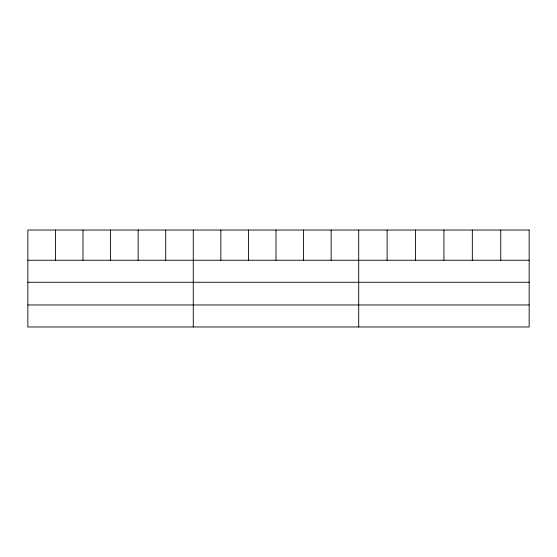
<?xml version="1.0" encoding="UTF-8"?>
<svg xmlns="http://www.w3.org/2000/svg" width="557" height="557" viewBox="0 0 557 557"><rect width="100%" height="100%" fill="white"/><g stroke="black" fill="none" stroke-linecap="round" stroke-linejoin="round"><path stroke-width="0.84" d="M27.85 260.244L529.15 260.244M27.85 282.267L529.15 282.267M27.85 304.958L529.15 304.958M500.743 230.027L500.743 260.244M472.336 230.027L472.336 260.244M443.929 230.027L443.929 260.244M415.522 230.027L415.522 260.244M387.115 230.027L387.115 260.244M358.708 230.027L358.708 326.973M331.137 230.027L331.137 260.244M303.565 230.027L303.565 260.244M275.993 230.027L275.993 260.244M248.422 230.027L248.422 260.244M220.851 230.027L220.851 260.244M193.279 230.027L193.279 326.973M165.708 230.027L165.708 260.244M138.136 230.027L138.136 260.244M110.565 230.027L110.565 260.244M82.993 230.027L82.993 260.244M55.422 230.027L55.422 260.244M529.15 230.027L27.85 230.027L27.85 326.973L529.15 326.973L529.15 230.027"/></g></svg>
